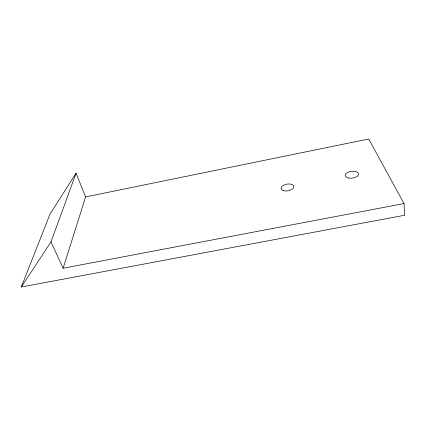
<?xml version="1.0" encoding="UTF-8"?>
<svg xmlns="http://www.w3.org/2000/svg" width="426" height="426" viewBox="0 0 426 426"><rect width="100%" height="100%" fill="white"/><g stroke="black" fill="none" stroke-linecap="round" stroke-linejoin="round"><path stroke-width="0.64" d="M404.002 203.569L63.133 268.226L85.594 196.924L76.062 173.201L50.05 214.028L21.3 287.017L404.7 215.242L404.002 203.569L368.708 138.982L85.594 196.924M21.3 287.017L50.992 241.915L76.062 173.201M50.992 241.915L63.133 268.226M348.298 177.951A6.709 3.424 -6.6 0 0 358.527 174.293A6.709 3.424 -6.6 0 0 348.734 171.955A6.709 3.424 -6.6 0 0 348.298 177.951M283.615 190.71A6.475 3.408 -10.2 0 0 293.839 187.083A6.475 3.408 -10.2 0 0 285.015 184.607A6.475 3.408 -10.2 0 0 283.615 190.71"/></g></svg>
